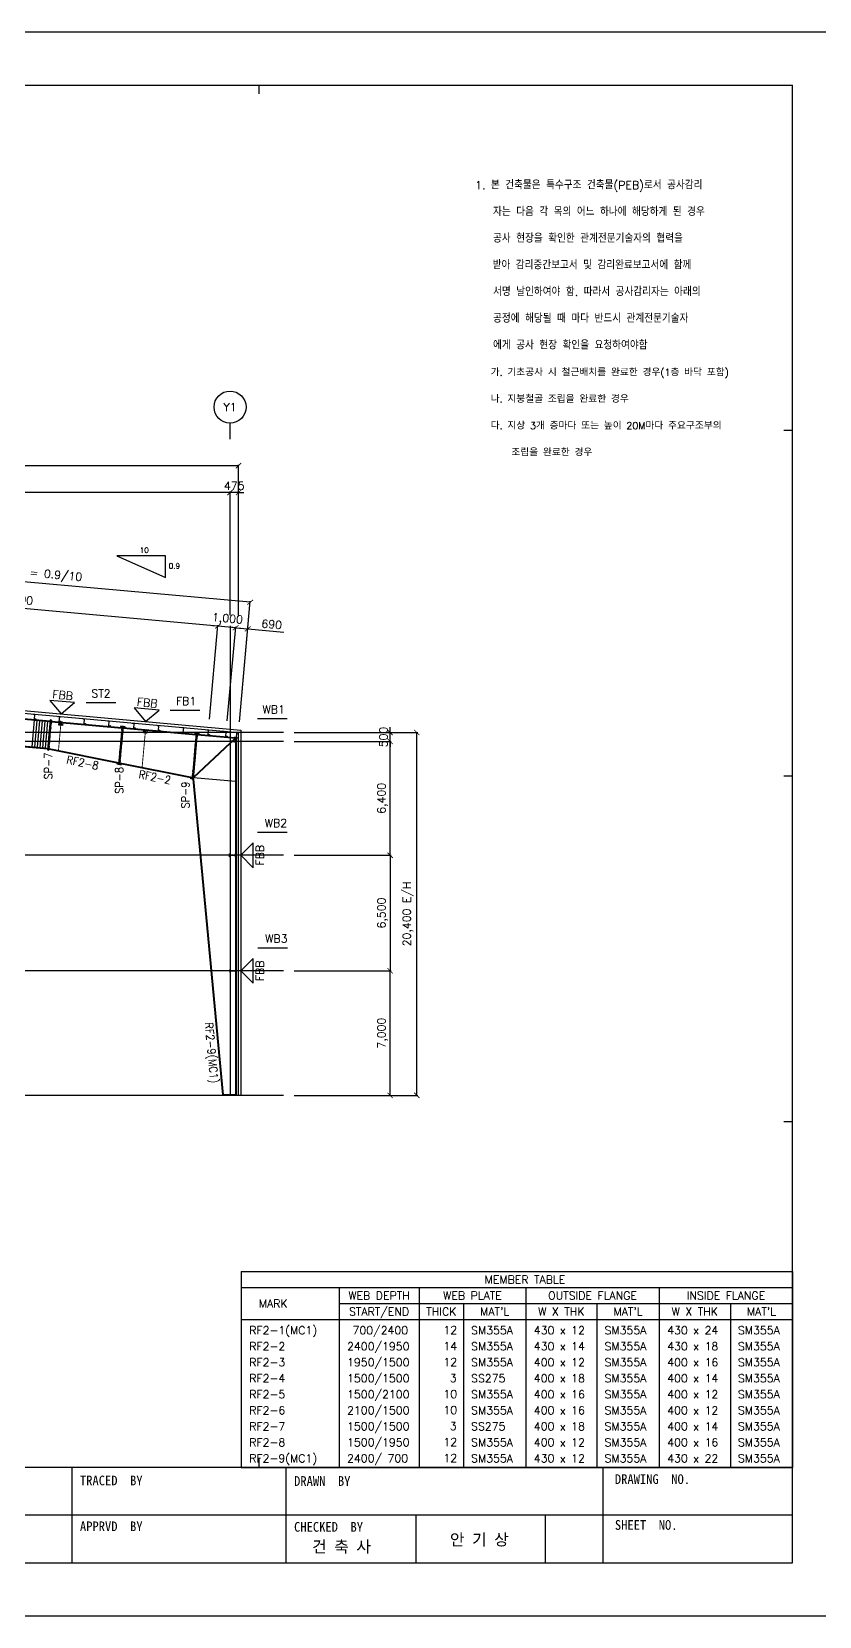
# Model space of a CAD drawing. Header units: metres. Extents: x -297536 to 1852864, y -630451 to -422551.
# Drawn here: x 1672684 to 1716964, y -511651 to -422551 of the extents above; entities that cross this region are included whole.
import ezdxf
from ezdxf.enums import TextEntityAlignment as Align

# ---------------------------------------------------------------- set-up
doc = ezdxf.new("R2010")
doc.units = ezdxf.units.M
doc.header["$LTSCALE"] = 700
for name, pattern in [('CEN', [62, 60, -1, 0, -1]), ('CENTER', [50.8, 31.75, -6.35, 6.35, -6.35]), ('CONTIN', [0])]:
    doc.linetypes.add(name, pattern=pattern)
for name, color, linetype in [('1', 1, 'CENTER'), ('10', 10, 'CONTIN'), ('14', 7, 'CONTIN'), ('26', 7, 'CONTIN'), ('3', 3, 'CONTIN'), ('beam', 7, 'Continuous'), ('bl', 3, 'Continuous'), ('CEN', 152, 'CEN'), ('DIM', 7, 'Continuous'), ('HID', 251, 'Continuous'), ('SYM', 7, 'Continuous'), ('TEX', 3, 'Continuous'), ('된장공장-1$0$FORM', 2, 'Continuous'), ('된장공장-1$0$WID', 4, 'Continuous')]:
    doc.layers.add(name, color=color, linetype=linetype)
doc.styles.add('HGTXT', font='romans.shx', dxfattribs={"bigfont": 'WHGTXT.shx'})
doc.styles.add('SIMPLEX', font='SIMPLEX')
doc.styles.add('WHGTXT', font='romans.shx', dxfattribs={"bigfont": 'WHGTXT.shx'})
doc.styles.add('된장공장-1$0$타이틀', font='GulimChe.ttf')
doc.dimstyles.new('KJ', dxfattribs={"dimscale": 700, "dimtxt": 1.5, "dimasz": 1, "dimexe": 0.18, "dimexo": 2, "dimgap": 0.5, "dimtad": 1, "dimdec": 0, "dimzin": 0, "dimdsep": 46, "dimlunit": 6, "dimtxsty": 'HGTXT', "dimblk": 'ARCHTICK', "dimcen": 0.09, "dimclrt": 3, "dimadec": 0, "dimazin": 0, "dimtfac": 1, "dimtdec": 0, "dimtix": 1, "dimtmove": 0, "dimatfit": 0, "dimldrblk": 'OBLIQUE', "dimfxl": 1, "dimtolj": 1, "dimtzin": 0, "dimarcsym": 0})

# ---------------------------------------------------------------- blocks, each defined once
blk = doc.blocks.new('_ArchTick')
at = {"color": 0, "linetype": 'ByBlock', "const_width": 0.15}
blk.add_lwpolyline([(-0.5, -0.5), (0.5, 0.5)], dxfattribs=at)
blk = doc.blocks.new('*D756')
at = {"layer": 'Defpoints', "color": 0, "transparency": 16777216}
for p in [(1683834, -448458), (1683834, -455958), (1684309, -455958)]:
    blk.add_point(p, dxfattribs=at)
at = {"layer": 'DIM', "color": 0, "lineweight": -2, "transparency": 16777216}
for p, q in [((1683834, -448458), (1683534, -448458)), ((1683834, -455358), (1683834, -448404)), ((1684309, -448458), (1683834, -448458)), ((1684309, -455358), (1684309, -448404)), ((1684309, -448458), (1684609, -448458))]:
    blk.add_line(p, q, dxfattribs=at)
at = {"layer": 'DIM', "color": 0, "lineweight": -2, "transparency": 16777216, "xscale": 300, "yscale": 300, "zscale": 300}
blk.add_blockref('_ArchTick', (1683834, -448458), dxfattribs=at)
at = {"layer": 'DIM', "color": 0, "lineweight": -2, "transparency": 16777216, "xscale": 300, "yscale": 300, "zscale": 300, "rotation": 180}
blk.add_blockref('_ArchTick', (1684309, -448458), dxfattribs=at)
at = {"layer": 'DIM', "color": 3, "transparency": 16777216, "insert": (1684072, -448083), "char_height": 450, "attachment_point": 5, "style": 'HGTXT'}
blk.add_mtext('\\A1;475', dxfattribs=at)
blk = doc.blocks.new('_Oblique')
at = {"color": 0, "linetype": 'ByBlock', "lineweight": -2}
blk.add_line((-0.5, -0.5), (0.5, 0.5), dxfattribs=at)
blk = doc.blocks.new('*D757')
at = {"layer": 'Defpoints', "color": 0, "transparency": 16777216}
for p in [(1655334, -448458), (1655334, -455958), (1683834, -455958)]:
    blk.add_point(p, dxfattribs=at)
at = {"layer": 'DIM', "color": 0, "lineweight": -2, "transparency": 16777216}
for p, q in [((1655334, -455358), (1655334, -448404)), ((1683834, -448458), (1655334, -448458)), ((1683834, -455358), (1683834, -448404))]:
    blk.add_line(p, q, dxfattribs=at)
at = {"layer": 'DIM', "color": 0, "lineweight": -2, "transparency": 16777216, "xscale": 300, "yscale": 300, "zscale": 300, "rotation": 180}
blk.add_blockref('_ArchTick', (1655334, -448458), dxfattribs=at)
at = {"layer": 'DIM', "color": 0, "lineweight": -2, "transparency": 16777216, "xscale": 300, "yscale": 300, "zscale": 300}
blk.add_blockref('_ArchTick', (1683834, -448458), dxfattribs=at)
at = {"layer": 'DIM', "color": 3, "transparency": 16777216, "insert": (1669584, -448040), "char_height": 450, "attachment_point": 5, "style": 'HGTXT'}
blk.add_mtext('\\A1;28,500', dxfattribs=at)
blk = doc.blocks.new('*D760')
at = {"layer": 'Defpoints', "color": 0, "transparency": 16777216}
for p in [(1627359, -446958), (1627359, -455958), (1684309, -455958)]:
    blk.add_point(p, dxfattribs=at)
at = {"layer": 'DIM', "color": 0, "lineweight": -2, "transparency": 16777216}
for p, q in [((1627359, -455358), (1627359, -446904)), ((1684309, -446958), (1627359, -446958)), ((1684309, -455358), (1684309, -446904))]:
    blk.add_line(p, q, dxfattribs=at)
at = {"layer": 'DIM', "color": 0, "lineweight": -2, "transparency": 16777216, "xscale": 300, "yscale": 300, "zscale": 300, "rotation": 180}
blk.add_blockref('_ArchTick', (1627359, -446958), dxfattribs=at)
at = {"layer": 'DIM', "color": 0, "lineweight": -2, "transparency": 16777216, "xscale": 300, "yscale": 300, "zscale": 300}
blk.add_blockref('_ArchTick', (1684309, -446958), dxfattribs=at)
at = {"layer": 'DIM', "color": 3, "transparency": 16777216, "insert": (1655834, -446540), "char_height": 450, "attachment_point": 5, "style": 'HGTXT'}
blk.add_mtext('\\A1;\\A1;56,950 OUT TO OUT OF STEEL', dxfattribs=at)
blk = doc.blocks.new('*D761')
at = {"layer": 'Defpoints', "color": 0, "transparency": 16777216}
for p in [(1686834, -475358), (1692834, -475358), (1686834, -482358)]:
    blk.add_point(p, dxfattribs=at)
at = {"layer": 'DIM', "color": 0, "lineweight": -2, "transparency": 16777216}
for p, q in [((1687434, -475358), (1692888, -475358)), ((1692834, -482358), (1692834, -475358)), ((1687434, -482358), (1692888, -482358))]:
    blk.add_line(p, q, dxfattribs=at)
at = {"layer": 'DIM', "color": 0, "lineweight": -2, "transparency": 16777216, "xscale": 300, "yscale": 300, "zscale": 300}
for p, rotation in [((1692834, -475358), 90), ((1692834, -482358), 270)]:
    blk.add_blockref('_ArchTick', p, dxfattribs=dict(at, rotation=rotation))
at = {"layer": 'DIM', "color": 3, "transparency": 16777216, "insert": (1692416, -478858), "char_height": 450, "attachment_point": 5, "rotation": 90, "style": 'HGTXT'}
blk.add_mtext('\\A1;7,000', dxfattribs=at)
blk = doc.blocks.new('*D762')
at = {"layer": 'Defpoints', "color": 0, "transparency": 16777216}
for p in [(1686834, -461958), (1694334, -461958), (1686834, -482358)]:
    blk.add_point(p, dxfattribs=at)
at = {"layer": 'DIM', "color": 0, "lineweight": -2, "transparency": 16777216}
for p, q in [((1687434, -461958), (1694388, -461958)), ((1694334, -482358), (1694334, -461958)), ((1687434, -482358), (1694388, -482358))]:
    blk.add_line(p, q, dxfattribs=at)
at = {"layer": 'DIM', "color": 0, "lineweight": -2, "transparency": 16777216, "xscale": 300, "yscale": 300, "zscale": 300}
for p, rotation in [((1694334, -461958), 90), ((1694334, -482358), 270)]:
    blk.add_blockref('_ArchTick', p, dxfattribs=dict(at, rotation=rotation))
at = {"layer": 'DIM', "color": 3, "transparency": 16777216, "insert": (1693841, -472158), "char_height": 450, "attachment_point": 5, "rotation": 90, "style": 'HGTXT'}
blk.add_mtext('\\A1;20,400 E/H', dxfattribs=at)
blk = doc.blocks.new('*D763')
at = {"layer": 'Defpoints', "color": 0, "transparency": 16777216}
for p in [(1686834, -468858), (1686834, -475358), (1692834, -475358)]:
    blk.add_point(p, dxfattribs=at)
at = {"layer": 'DIM', "color": 0, "lineweight": -2, "transparency": 16777216}
for p, q in [((1687434, -468858), (1692888, -468858)), ((1692834, -468858), (1692834, -475358)), ((1687434, -475358), (1692888, -475358))]:
    blk.add_line(p, q, dxfattribs=at)
at = {"layer": 'DIM', "color": 0, "lineweight": -2, "transparency": 16777216, "xscale": 300, "yscale": 300, "zscale": 300}
for p, rotation in [((1692834, -468858), 90), ((1692834, -475358), 270)]:
    blk.add_blockref('_ArchTick', p, dxfattribs=dict(at, rotation=rotation))
at = {"layer": 'DIM', "color": 3, "transparency": 16777216, "insert": (1692416, -472108), "char_height": 450, "attachment_point": 5, "rotation": 90, "style": 'HGTXT'}
blk.add_mtext('\\A1;6,500', dxfattribs=at)
blk = doc.blocks.new('*D764')
at = {"layer": 'Defpoints', "color": 0, "transparency": 16777216}
for p in [(1686834, -462458), (1692834, -462458), (1686834, -468858)]:
    blk.add_point(p, dxfattribs=at)
at = {"layer": 'DIM', "color": 0, "lineweight": -2, "transparency": 16777216}
for p, q in [((1687434, -462458), (1692888, -462458)), ((1692834, -468858), (1692834, -462458)), ((1687434, -468858), (1692888, -468858))]:
    blk.add_line(p, q, dxfattribs=at)
at = {"layer": 'DIM', "color": 0, "lineweight": -2, "transparency": 16777216, "xscale": 300, "yscale": 300, "zscale": 300}
for p, rotation in [((1692834, -462458), 90), ((1692834, -468858), 270)]:
    blk.add_blockref('_ArchTick', p, dxfattribs=dict(at, rotation=rotation))
at = {"layer": 'DIM', "color": 3, "transparency": 16777216, "insert": (1692416, -465658), "char_height": 450, "attachment_point": 5, "rotation": 90, "style": 'HGTXT'}
blk.add_mtext('\\A1;6,400', dxfattribs=at)
blk = doc.blocks.new('ZCOL')
for p, q in [((10.2, 0), (0, 0)), ((0, 0), (0, -25.4)), ((10.2, -2.5), (10.2, 0)), ((-10.2, -25.4), (-10.2, -22.9)), ((0, -25.4), (-10.2, -25.4))]:
    blk.add_line(p, q)
blk = doc.blocks.new('*D783')
at = {"layer": 'Defpoints', "color": 0, "transparency": 16777216}
for p in [(1656658, -453592), (1656133, -459422), (1682626, -461807)]:
    blk.add_point(p, dxfattribs=at)
at = {"layer": 'DIM', "color": 0, "lineweight": -2, "transparency": 16777216}
for p, q in [((1656187, -458825), (1656663, -453538)), ((1683151, -455977), (1656658, -453592)), ((1682680, -461209), (1683156, -455923))]:
    blk.add_line(p, q, dxfattribs=at)
at = {"layer": 'DIM', "color": 0, "lineweight": -2, "transparency": 16777216, "xscale": 300, "yscale": 300, "zscale": 300}
for p, rotation in [((1656658, -453592), 174.8572354431005), ((1683151, -455977), 354.8572354431006)]:
    blk.add_blockref('_ArchTick', p, dxfattribs=dict(at, rotation=rotation))
at = {"layer": 'DIM', "color": 3, "transparency": 16777216, "insert": (1669942, -454368), "char_height": 450, "attachment_point": 5, "rotation": 354.85724, "style": 'HGTXT'}
blk.add_mtext('\\A1;19@1,400=26,600', dxfattribs=at)
blk = doc.blocks.new('*D784')
at = {"layer": 'Defpoints', "color": 0, "transparency": 16777216}
for p in [(1683151, -455977), (1682626, -461807), (1683622, -461896)]:
    blk.add_point(p, dxfattribs=at)
at = {"layer": 'DIM', "color": 0, "lineweight": -2, "transparency": 16777216}
for p, q in [((1682680, -461209), (1683156, -455923)), ((1683151, -455977), (1682852, -455950)), ((1684147, -456066), (1683151, -455977)), ((1683676, -461299), (1684152, -456012)), ((1684147, -456066), (1684446, -456093))]:
    blk.add_line(p, q, dxfattribs=at)
at = {"layer": 'DIM', "color": 0, "lineweight": -2, "transparency": 16777216, "xscale": 300, "yscale": 300, "zscale": 300}
for p, rotation in [((1683151, -455977), 354.8572354431006), ((1684147, -456066), 174.8572354431005)]:
    blk.add_blockref('_ArchTick', p, dxfattribs=dict(at, rotation=rotation))
at = {"layer": 'DIM', "color": 3, "transparency": 16777216, "insert": (1683686, -455605), "char_height": 450, "attachment_point": 5, "rotation": 354.85724, "style": 'HGTXT'}
blk.add_mtext('\\A1;1,000', dxfattribs=at)
blk = doc.blocks.new('*D785')
at = {"layer": 'Defpoints', "color": 0, "transparency": 16777216}
for p in [(1684834, -456128), (1683622, -461896), (1684309, -461958)]:
    blk.add_point(p, dxfattribs=at)
at = {"layer": 'DIM', "color": 0, "lineweight": -2, "transparency": 16777216}
for p, q in [((1683676, -461299), (1684152, -456012)), ((1684147, -456066), (1683848, -456039)), ((1684147, -456066), (1684834, -456128)), ((1684363, -461361), (1684839, -456074)), ((1684834, -456128), (1686862, -456311))]:
    blk.add_line(p, q, dxfattribs=at)
at = {"layer": 'DIM', "color": 0, "lineweight": -2, "transparency": 16777216, "xscale": 300, "yscale": 300, "zscale": 300}
for p, rotation in [((1684147, -456066), 354.8572354431006), ((1684834, -456128), 174.8572354431005)]:
    blk.add_blockref('_ArchTick', p, dxfattribs=dict(at, rotation=rotation))
at = {"layer": 'DIM', "color": 3, "transparency": 16777216, "insert": (1686180, -455873), "char_height": 450, "attachment_point": 5, "rotation": 354.85724, "style": 'HGTXT'}
blk.add_mtext('\\A1;690', dxfattribs=at)
blk = doc.blocks.new('*D786')
at = {"layer": 'Defpoints', "color": 0, "transparency": 16777216}
for p in [(1656493, -452071), (1655834, -459395), (1684309, -461958)]:
    blk.add_point(p, dxfattribs=at)
at = {"layer": 'DIM', "color": 0, "lineweight": -2, "transparency": 16777216}
for p, q in [((1655888, -458798), (1656498, -452018)), ((1684968, -454634), (1656493, -452071)), ((1684363, -461361), (1684973, -454580))]:
    blk.add_line(p, q, dxfattribs=at)
at = {"layer": 'DIM', "color": 0, "lineweight": -2, "transparency": 16777216, "xscale": 300, "yscale": 300, "zscale": 300}
for p, rotation in [((1656493, -452071), 174.8572354431005), ((1684968, -454634), 354.8572354431006)]:
    blk.add_blockref('_ArchTick', p, dxfattribs=dict(at, rotation=rotation))
at = {"layer": 'DIM', "color": 3, "transparency": 16777216, "insert": (1670775, -452862), "char_height": 450, "attachment_point": 5, "rotation": 354.85724, "style": 'HGTXT'}
blk.add_mtext('\\A1;\\A1;28,590 ROOF SLOPE = 0.9/10', dxfattribs=at)
blk = doc.blocks.new('MARKER')
at = {"color": 3}
for p, q in [((584.404724, 584.404724), (-584.40472, 584.404724)), ((-584.40472, 584.404724), (0, 0)), ((0, 0), (584.404724, 584.404724))]:
    blk.add_line(p, q, dxfattribs=at)
blk = doc.blocks.new('*D883')
at = {"layer": 'Defpoints', "color": 0, "transparency": 16777216}
for p in [(1686834, -461958), (1692834, -461958), (1686834, -462458)]:
    blk.add_point(p, dxfattribs=at)
at = {"layer": 'DIM', "color": 0, "lineweight": -2, "transparency": 16777216}
for p, q in [((1687434, -461958), (1692888, -461958)), ((1692834, -461958), (1692834, -461658)), ((1692834, -462458), (1692834, -461958)), ((1687434, -462458), (1692888, -462458)), ((1692834, -462458), (1692834, -462758))]:
    blk.add_line(p, q, dxfattribs=at)
at = {"layer": 'DIM', "color": 0, "lineweight": -2, "transparency": 16777216, "xscale": 300, "yscale": 300, "zscale": 300}
for p, rotation in [((1692834, -461958), 270), ((1692834, -462458), 90)]:
    blk.add_blockref('_ArchTick', p, dxfattribs=dict(at, rotation=rotation))
at = {"layer": 'DIM', "color": 3, "transparency": 16777216, "insert": (1692459, -462208), "char_height": 450, "attachment_point": 5, "rotation": 90, "style": 'HGTXT'}
blk.add_mtext('\\A1;500', dxfattribs=at)
blk = doc.blocks.new('Form01')
at = {"ltscale": 0.015}
blk.add_lwpolyline([(0, 0), (420, 0), (420, -297), (0, -297)], close=True, dxfattribs=at)
at = {"layer": '된장공장-1$0$FORM', "color": 4, "ltscale": 250}
for p, q in [((410, -269.1), (10, -269.1)), ((274.94, -269.1), (274.94, -287)), ((315, -269.1), (315, -287)), ((374.46, -269.1), (374.46, -287)), ((410, -278.04), (115, -278.04)), ((339.37, -278.04), (339.37, -287)), ((363.64, -278.04), (363.64, -287))]:
    blk.add_line(p, q, dxfattribs=at)
at = {"layer": '된장공장-1$0$WID', "ltscale": 250}
for p, q in [((10, -10), (410, -10)), ((310, -11.62), (310, -10)), ((410, -287), (410, -10)), ((410, -74.77), (408.38, -74.77)), ((410, -139.55), (408.38, -139.55)), ((410, -204.32), (408.38, -204.32)), ((310, -269.1), (310, -267.47)), ((10, -287), (410, -287))]:
    blk.add_line(p, q, dxfattribs=at)
at = {"layer": '된장공장-1$0$FORM', "color": 7, "ltscale": 250, "style": '된장공장-1$0$타이틀'}
for s, height, p in [('TRACED  BY', 1.817, (276.44, -272.45)), ('DRAWN  BY', 1.817, (316.57, -272.55)), ('DRAWING  NO.', 1.8172, (376.69, -272.2)), ('SHEET  NO.', 1.817, (376.69, -280.79)), ('APPRVD  BY', 1.817, (276.44, -281.04)), ('CHECKED  BY', 1.8172, (316.57, -281.15)), ('안 기 상', 2.181, (345.77, -283.7)), ('건 축 사', 2.181, (319.95, -285.03))]:
    blk.add_text(s, height=height, dxfattribs=at).set_placement(p)

msp = doc.modelspace()

# ---------------------------------------------------------------- linework, layer by layer
for p, q in [((1684464.2, -492266.9), (1684464.2, -503279.4)), ((1684464.2, -492266.9), (1715464.2, -492266.9)), ((1715464.2, -492266.9), (1715464.2, -503279.4)), ((1684464.2, -493166.9), (1715464.2, -493166.9)), ((1684464.2, -493166.9), (1684464.2, -503279.4)), ((1684464.2, -493166.9), (1684464.2, -503279.4)), ((1684464.2, -493166.9), (1684464.2, -503279.4)), ((1689964.2, -493166.9), (1689964.2, -503279.4)), ((1689964.2, -494066.9), (1715464.2, -494066.9)), ((1684464.2, -494966.9), (1715464.2, -494966.9)), ((1684464.2, -503279.4), (1715464.2, -503279.4)), ((1684464.2, -503279.4), (1715464.2, -503279.4))]:
    msp.add_line(p, q)
at = {"color": 7}
for p, q in [((1694464.2, -493166.9), (1694464.2, -503279.4)), ((1700464.2, -493166.9), (1700464.2, -503279.4)), ((1707964.2, -493166.9), (1707964.2, -503279.4)), ((1696964.2, -494066.9), (1696964.2, -503279.4)), ((1704464.2, -494066.9), (1704464.2, -503279.4)), ((1711964.2, -494066.9), (1711964.2, -503279.4))]:
    msp.add_line(p, q, dxfattribs=at)
msp.add_lwpolyline([(1680209.4, -452021.8), (1677475.1, -452021.8), (1677475.1, -452021.8), (1680209.4, -453241.4)], close=True)
at = {"const_width": 50}
for points in [[(1674316.4, -461560.9), (1674190.7, -462957)], [(1679066.4, -461988.4), (1678893.6, -463907.7)], [(1683809.3, -468858.2), (1682178, -468858.2)], [(1683834.3, -475358.2), (1682788.6, -475358.2)]]:
    msp.add_lwpolyline(points, dxfattribs=at)
at = {"layer": '1'}
for p, q in [((1662891.9, -460370.1), (1673722.5, -461344.9)), ((1662895.3, -460332.1), (1673725.9, -461306.9)), ((1673731, -461250), (1673579.5, -462933.7)), ((1673769, -461253.4), (1673617.4, -462937.1)), ((1673655.4, -462940.5), (1673806.9, -461256.8)), ((1673815.1, -461448.8), (1673688.6, -461437.4)), ((1673822, -461372.9), (1673695.5, -461361.6)), ((1673828.8, -461297), (1673702.3, -461285.7)), ((1673806.9, -461256.8), (1673731, -461250)), ((1673798.4, -461351.7), (1677756.2, -461707.9)), ((1673801.8, -461313.7), (1677759.6, -461670)), ((1662754, -461902), (1673584.6, -462876.8)), ((1662757.4, -461864), (1673588, -462838.8)), ((1673744.7, -462231.4), (1673618.2, -462220)), ((1673768.2, -461970.5), (1673641.7, -461959.1)), ((1673791.7, -461709.7), (1673665.2, -461698.3)), ((1677764.7, -461613), (1677572.8, -463744.9)), ((1677802.7, -461616.4), (1677610.8, -463748.3)), ((1677648.7, -463751.7), (1677840.6, -461619.9)), ((1677803.8, -462312.6), (1677677.3, -462301.2)), ((1677688.8, -461606.2), (1677683.7, -461663.1)), ((1677764.7, -461613), (1677688.8, -461606.2)), ((1677826.3, -462062.2), (1677699.8, -462050.8)), ((1677848.8, -461811.9), (1677722.3, -461800.5)), ((1677855.7, -461736), (1677729.2, -461724.6)), ((1677862.5, -461660.1), (1677736, -461648.7)), ((1677840.6, -461619.9), (1677764.7, -461613)), ((1677832.1, -461714.7), (1681923.4, -462083)), ((1677835.5, -461676.8), (1681926.8, -462045)), ((1677840.6, -461619.9), (1677916.5, -461626.7)), ((1677916.5, -461626.7), (1677911.4, -461683.6)), ((1681931.9, -461988.1), (1681699.7, -464568.2)), ((1681969.9, -461991.5), (1681737.7, -464571.6)), ((1681775.6, -464575), (1682007.8, -461994.9)), ((1684128.3, -462282.4), (1681784.8, -464462.2)), ((1684145.6, -462301), (1681802.1, -464480.8)), ((1681856, -461981.3), (1681850.9, -462038.2)), ((1681931.9, -461988.1), (1681856, -461981.3)), ((1681994, -462431.4), (1681867.6, -462420.1)), ((1682016, -462186.9), (1681889.6, -462175.5)), ((1682022.9, -462111), (1681896.4, -462099.7)), ((1682029.7, -462035.1), (1681903.2, -462023.8)), ((1682007.8, -461994.9), (1681931.9, -461988.1)), ((1681999.3, -462089.8), (1684146.2, -462283)), ((1682002.7, -462051.8), (1684309.3, -462259.4)), ((1682007.8, -461994.9), (1682083.7, -462001.8)), ((1682083.7, -462001.8), (1682078.6, -462058.7)), ((1684145.6, -462301), (1684128.3, -462282.4)), ((1684305.9, -462297.4), (1684146.2, -462283)), ((1684146.2, -462283), (1684146.2, -482320.1)), ((1684184.3, -462286.4), (1684184.3, -482320.1)), ((1684305.9, -462297.4), (1684309.3, -462259.4)), ((1673684.1, -462904.9), (1673557.6, -462893.5)), ((1673690.9, -462829), (1673564.4, -462817.6)), ((1673697.7, -462753.1), (1673571.3, -462741.7)), ((1673579.5, -462933.7), (1673655.4, -462940.5)), ((1673721.2, -462492.2), (1673594.7, -462480.8)), ((1673660.1, -462888.1), (1677578.3, -463684)), ((1673663.5, -462849.9), (1677581.8, -463645.8)), ((1677713.6, -463314), (1677587.2, -463302.6)), ((1677736.2, -463063.6), (1677609.7, -463052.2)), ((1677758.7, -462813.3), (1677632.2, -462801.9)), ((1677781.2, -462562.9), (1677654.7, -462551.5)), ((1681928, -463165), (1681801.5, -463153.6)), ((1681950, -462920.5), (1681823.5, -462909.1)), ((1681972, -462676), (1681845.5, -462664.6)), ((1677496.9, -463738.1), (1677503.2, -463668.8)), ((1677572.8, -463744.9), (1677496.9, -463738.1)), ((1677677.4, -463716.1), (1677551, -463704.7)), ((1677684.3, -463640.2), (1677557.8, -463628.8)), ((1677691.1, -463564.3), (1677564.6, -463552.9)), ((1677572.8, -463744.9), (1677648.7, -463751.7)), ((1677648.7, -463751.7), (1677724.6, -463758.6)), ((1677653.5, -463699.1), (1681705.2, -464507.4)), ((1677656.9, -463661), (1681708.6, -464469.2)), ((1677724.6, -463758.6), (1677728.6, -463714.1)), ((1681840, -464143), (1681713.5, -464131.6)), ((1681862, -463898.5), (1681735.5, -463887.1)), ((1681884, -463654), (1681757.5, -463642.6)), ((1681906, -463409.5), (1681779.5, -463398.1)), ((1681623.8, -464561.3), (1681630, -464492.4)), ((1681699.7, -464568.2), (1681623.8, -464561.3)), ((1681804.3, -464539.3), (1681677.8, -464527.9)), ((1681811.2, -464463.4), (1681684.7, -464452)), ((1681818, -464387.5), (1681691.5, -464376.2)), ((1681699.7, -464568.2), (1681775.6, -464575)), ((1681737, -464571.5), (1683404.4, -482320.1)), ((1681775.6, -464575), (1683442.6, -482320.1)), ((1684141, -464717.7), (1681781.9, -464505.4)), ((1681784.2, -464480.1), (1684143.2, -464692.4)), ((1681784.8, -464462.2), (1681802.1, -464480.8)), ((1684143.2, -464692.4), (1684141, -464717.7)), ((1684184.3, -482320.1), (1683404.4, -482320.1)), ((1683404.4, -482358.2), (1683404.4, -482320.1)), ((1683404.4, -482320.1), (1684184.3, -482320.1)), ((1684184.3, -482358.2), (1683404.4, -482358.2)), ((1684184.3, -482320.1), (1684184.3, -482358.2))]:
    msp.add_line(p, q, dxfattribs=at)
at = {"layer": 'beam'}
for points in [[(1674416, -461569.8), (1674216.8, -461551.9), (1674234.7, -461352.7), (1674433.9, -461370.6)], [(1674411.9, -461564.9), (1674221.7, -461547.8), (1674238.8, -461357.6), (1674429, -461374.7)], [(1679166, -461997.3), (1678966.8, -461979.4), (1678984.7, -461780.2), (1679183.9, -461798.1)], [(1679161.9, -461992.5), (1678971.7, -461975.3), (1678988.8, -461785.1), (1679179, -461802.2)]]:
    msp.add_lwpolyline(points, close=True, dxfattribs=at)
for points in [[(1683859.3, -462533.2), (1683859.3, -462383.2), (1683868.3, -462383.2), (1683868.3, -462441.9, 0.4142136), (1683881.3, -462454.9), (1684137.3, -462454.9, 0.4142136), (1684150.3, -462441.9), (1684150.3, -462383.2), (1684159.3, -462383.2), (1684159.3, -462533.2), (1684150.3, -462533.2), (1684150.3, -462474.4, 0.4142136), (1684137.3, -462461.4), (1683881.3, -462461.4, 0.4142136), (1683868.3, -462474.4), (1683868.3, -462533.2)], [(1683809.3, -468945.7), (1683809.3, -468770.7), (1683820.3, -468770.7), (1683820.3, -468840.7, 0.4142136), (1683834.3, -468854.7), (1684134.3, -468854.7, 0.4142136), (1684148.3, -468840.7), (1684148.3, -468770.7), (1684159.3, -468770.7), (1684159.3, -468945.7), (1684148.3, -468945.7), (1684148.3, -468875.7, 0.4142136), (1684134.3, -468861.7), (1683834.3, -468861.7, 0.4142136), (1683820.3, -468875.7), (1683820.3, -468945.7)], [(1683834.3, -475445.7), (1683834.3, -475270.7), (1683845.3, -475270.7), (1683845.3, -475340.7, 0.4142136), (1683859.3, -475354.7), (1684159.3, -475354.7, 0.4142136), (1684173.3, -475340.7), (1684173.3, -475270.7), (1684184.3, -475270.7), (1684184.3, -475445.7), (1684173.3, -475445.7), (1684173.3, -475375.7, 0.4142136), (1684159.3, -475361.7), (1683859.3, -475361.7, 0.4142136), (1683845.3, -475375.7), (1683845.3, -475445.7)]]:
    msp.add_lwpolyline(points, format="xyb", close=True, dxfattribs=at)
at = {"layer": 'bl'}
for p, q in [((1655834.3, -459395.4), (1684309.3, -461958.2)), ((1684309.3, -482358.2), (1684309.3, -461958.2)), ((1684309.3, -482358.2), (1684309.3, -474333.2)), ((1684309.3, -482358.2), (1627359.3, -482358.2))]:
    msp.add_line(p, q, dxfattribs=at)
at = {"layer": 'CEN'}
for p, q in [((1683834.3, -455958.2), (1683834.3, -482358.2)), ((1674429, -461374.7), (1674221.7, -461547.8)), ((1674411.9, -461564.9), (1674238.8, -461357.6)), ((1686834.3, -461958.2), (1624834.3, -461958.2)), ((1679179, -461802.2), (1678971.7, -461975.3)), ((1679161.9, -461992.5), (1678988.8, -461785.1)), ((1686834.3, -462458.2), (1624834.3, -462458.2)), ((1686834.3, -468858.2), (1668499.5, -468858.2)), ((1686834.3, -475358.2), (1670041.8, -475358.2)), ((1686834.3, -482358.2), (1624834.3, -482358.2))]:
    msp.add_line(p, q, dxfattribs=at)
at = {"layer": 'DIM'}
for points in [[(1674433.9, -461370.6, 0, 150, 0), (1674779.4, -461082.2, 0, 0, 0), (1675750.7, -460271.3, 0, 0, 0)], [(1679159, -461795.9, 0, 150, 0), (1679504.5, -461507.5, 0, 0, 0), (1680475.8, -460696.5, 0, 0, 0)], [(1684159.3, -462383.2, 0, 150, 0), (1684477.5, -462065, 0, 0, 0), (1685372.3, -461170.2, 0, 0, 0)], [(1684159.3, -468770.7, 0, 150, 0), (1684477.5, -468452.5, 0, 0, 0), (1685372.3, -467557.7, 0, 0, 0)], [(1684184.3, -475270.7, 0, 150, 0), (1684502.5, -474952.5, 0, 0, 0), (1685397.3, -474057.7, 0, 0, 0)]]:
    msp.add_lwpolyline(points, format="xyseb", dxfattribs=at)
for points in [[(1675750.7, -460271.3), (1677417.9, -460271.3)], [(1680475.8, -460696.5), (1682143, -460696.5)], [(1685372.3, -461170.2), (1687039.4, -461170.2)], [(1685372.3, -467557.7), (1687039.4, -467557.7)], [(1685397.3, -474057.7), (1687064.4, -474057.7)]]:
    msp.add_lwpolyline(points, dxfattribs=at)
at = {"layer": 'HID'}
for p, q in [((1672826.2, -461264.2), (1672691.7, -462758.2)), ((1672975.6, -461277.6), (1672841.1, -462771.6)), ((1673125, -461291.1), (1672990.5, -462785)), ((1673274.4, -461304.5), (1673139.9, -462798.5)), ((1673423.8, -461318), (1673289.3, -462811.9)), ((1673573.2, -461331.4), (1673438.7, -462825.4))]:
    msp.add_line(p, q, dxfattribs=at)
msp.add_lwpolyline([(1627234.3, -482358.2), (1627234.3, -461818.8), (1655834.3, -459244.8), (1684434.3, -461818.8), (1684434.3, -482358.2)], dxfattribs=at)
at = {"layer": 'SYM'}
msp.add_line((1683834.3, -445458.2), (1683834.3, -444558.2), dxfattribs=at)
msp.add_circle((1683834.3, -443658.2), 900, dxfattribs=at)

# ---------------------------------------------------------------- block references
at = {"xscale": 300, "yscale": 300, "zscale": 300}
msp.add_blockref('Form01', (1592464.2, -422550.9), dxfattribs=at)
at = {"layer": '10', "yscale": -10.31102399899313, "zscale": -10.31102399899313}
for p, xscale, rotation in [((1672840.3, -461208.1), 7.999999999218805, 354.8572354421366), ((1674234.7, -461333.5), 7.999999999218805, 354.8572354421366), ((1675629, -461459), 7.999999999218805, 354.8572354421366), ((1677023.4, -461584.5), 7.999999999218805, 354.8572354421366), ((1678417.8, -461710), 7.999999999218805, 354.8572354421366), ((1679812.1, -461835.5), 7.999999999218805, 354.8572354421366), ((1681206.5, -461961), 7.999999999218805, 354.8572354421366), ((1682600.8, -462086.5), 7.999999999218805, 354.8572354421366), ((1683596.8, -462176.1), 7.999999999218805, 354.8572354421366), ((1684194.4, -462229.9), -7.999999999218807, 354.8572354421005)]:
    msp.add_blockref('ZCOL', p, dxfattribs=dict(at, xscale=xscale, rotation=rotation))
at = {"layer": '3', "xscale": 1.199999922606255, "yscale": 1.199999922606255, "zscale": 1.199999922606255}
for p, rotation in [((1674334.3, -460909.8), 354.8572354421163), ((1679084.3, -461337.3), 354.8572354421163), ((1684434.3, -468858.2), 270.0000000000001), ((1684434.3, -475358.2), 270)]:
    msp.add_blockref('MARKER', p, dxfattribs=dict(at, rotation=rotation))

# ---------------------------------------------------------------- texts
at = {"layer": '14', "color": 7, "style": 'SIMPLEX'}
for s, p in [('MEMBER TABLE', (1700414.2, -492716.9)), ('WEB PLATE', (1697464.2, -493616.9)), ('OUTSIDE FLANGE', (1704214.2, -493616.9)), ('THICK', (1695714.2, -494516.9)), ("MAT'L", (1698714.2, -494516.9)), ('W X THK', (1702464.2, -494516.9)), ("MAT'L", (1706214.2, -494516.9)), ('W X THK', (1709964.2, -494516.9))]:
    msp.add_text(s, height=450, dxfattribs=at).set_placement(p, align=Align.MIDDLE_CENTER)
at = {"layer": '14', "style": 'SIMPLEX'}
for s, p in [('WEB DEPTH', (1692214.2, -493616.9)), ('INSIDE FLANGE', (1711714.2, -493616.9)), ('MARK', (1686264.2, -494066.9)), ('START/END', (1692214.2, -494516.9)), ("MAT'L", (1713714.2, -494516.9))]:
    msp.add_text(s, height=450, dxfattribs=at).set_placement(p, align=Align.MIDDLE_CENTER)
at = {"layer": '26', "color": 7, "style": 'SIMPLEX'}
for s, p in [('RF2-1(MC1)', (1684914.2, -495929.4)), (' 700/2400', (1690414.2, -495929.4)), ('SM355A', (1697389.2, -495929.4)), ('430 x 12', (1700914.2, -495929.4)), ('SM355A', (1704889.2, -495929.4)), ('430 x 24', (1708414.2, -495929.4)), ('SM355A', (1697389.2, -496829.4)), ('430 x 14', (1700914.2, -496829.4)), ('SM355A', (1704889.2, -496829.4)), ('430 x 18', (1708414.2, -496829.4)), ('RF2-3', (1684914.2, -497729.4)), ('SM355A', (1697389.2, -497729.4)), ('400 x 12', (1700914.2, -497729.4)), ('SM355A', (1704889.2, -497729.4)), ('400 x 16', (1708414.2, -497729.4)), ('RF2-4', (1684914.2, -498629.4)), ('SS275', (1697389.2, -498629.4)), ('400 x 18', (1700914.2, -498629.4)), ('SM355A', (1704889.2, -498629.4)), ('400 x 14', (1708414.2, -498629.4)), ('RF2-5', (1684914.2, -499529.4)), ('SM355A', (1697389.2, -499529.4)), ('400 x 16', (1700914.2, -499529.4)), ('SM355A', (1704889.2, -499529.4)), ('400 x 12', (1708414.2, -499529.4)), ('RF2-6', (1684914.2, -500429.4)), ('SM355A', (1697389.2, -500429.4)), ('400 x 16', (1700914.2, -500429.4)), ('SM355A', (1704889.2, -500429.4)), ('400 x 12', (1708414.2, -500429.4)), ('RF2-7', (1684914.2, -501329.4)), ('SS275', (1697389.2, -501329.4)), ('400 x 18', (1700914.2, -501329.4)), ('SM355A', (1704889.2, -501329.4)), ('400 x 14', (1708414.2, -501329.4)), ('RF2-8', (1684914.2, -502229.4)), ('RF2-9(MC1)', (1684914.2, -503129.4)), ('SM355A', (1697389.2, -502229.4)), ('400 x 12', (1700914.2, -502229.4)), ('SM355A', (1704889.2, -502229.4)), ('400 x 16', (1708414.2, -502229.4)), ('SM355A', (1697389.2, -503129.4)), ('430 x 12', (1700914.2, -503129.4)), ('SM355A', (1704889.2, -503129.4)), ('430 x 22', (1708414.2, -503129.4))]:
    msp.add_text(s, height=450, dxfattribs=at).set_placement(p, align=Align.BOTTOM_LEFT)
for s, p in [('   12', (1695714.2, -495554.4)), ('   14', (1695714.2, -496454.4)), ('   12', (1695714.2, -497354.4)), ('    3', (1695714.2, -498254.4)), ('   10', (1695714.2, -499154.4)), ('   10', (1695714.2, -500054.4)), ('    3', (1695714.2, -500954.4)), ('   12', (1695714.2, -501854.4)), ('   12', (1695714.2, -502754.4))]:
    msp.add_text(s, height=450, dxfattribs=at).set_placement(p, align=Align.MIDDLE_CENTER)
at = {"layer": '26', "style": 'SIMPLEX'}
for s, p in [('SM355A', (1712389.2, -495929.4)), ('RF2-2', (1684914.2, -496829.4)), ('2400/1950', (1690414.2, -496829.4)), ('SM355A', (1712389.2, -496829.4)), ('1950/1500', (1690414.2, -497729.4)), ('SM355A', (1712389.2, -497729.4)), ('1500/1500', (1690414.2, -498629.4)), ('SM355A', (1712389.2, -498629.4)), ('1500/2100', (1690414.2, -499529.4)), ('SM355A', (1712389.2, -499529.4)), ('2100/1500', (1690414.2, -500429.4)), ('SM355A', (1712389.2, -500429.4)), ('1500/1500', (1690414.2, -501329.4)), ('1500/1950', (1690414.2, -502229.4)), ('SM355A', (1712389.2, -501329.4)), ('2400/ 700', (1690414.2, -503129.4)), ('SM355A', (1712389.2, -502229.4)), ('SM355A', (1712389.2, -503129.4))]:
    msp.add_text(s, height=450, dxfattribs=at).set_placement(p, align=Align.BOTTOM_LEFT)
at = {"layer": '3', "style": 'SIMPLEX'}
for p in [(1674397.2, -460211.4), (1679147.2, -460638.9)]:
    msp.add_text('FBB', height=450, rotation=354.857235, dxfattribs=at).set_placement(p, align=Align.BOTTOM_CENTER)
for p in [(1685285.6, -468858.2), (1685285.6, -475358.2)]:
    msp.add_text('FBB', height=450, rotation=90, dxfattribs=at).set_placement(p, align=Align.TOP_CENTER)
at = {"layer": 'TEX', "color": 3, "style": 'WHGTXT'}
for s, height, p in [('1. 본 건축물은 특수구조 건축물(PEB)로서 공사감리', 450, (1697616.1, -431404.1)), ('   자는 다음 각 목의 어느 하나에 해당하게 된 경우', 450, (1697616.1, -432904.1)), ('   공사 현장을 확인한 관계전문기술자의 협력을 ', 450, (1697616.1, -434404.1)), ('   받아 감리중간보고서 및 감리완료보고서에 함께', 450, (1697594.3, -435904.1)), ('   서명 날인하여야 함. 따라서 공사감리자는 아래의 ', 450, (1697616.1, -437404.1)), ('   공정에 해당될 때 마다 반드시 관계전문기술자', 450, (1697616.1, -438904.1)), ('   에게 공사 현장 확인을 요청하여야함', 450, (1697616.1, -440404.1)), ('   가. 기초공사 시 철근배치를 완료한 경우(1층 바닥 포함)', 390, (1697616.1, -441904.1)), ('   나. 지붕철골 조립을 완료한 경우', 390, (1697616.1, -443404.1)), ('   다. 지상 3개 층마다 또는 높이 20M마다 주요구조부의 ', 390, (1697616.1, -444904.1)), ('       조립을 완료한 경우', 390, (1697616.1, -446404.1))]:
    msp.add_text(s, height=height, dxfattribs=at).set_placement(p)
at = {"layer": 'TEX', "style": 'WHGTXT'}
msp.add_text('Y1', height=450, dxfattribs=at).set_placement((1683834.3, -443658.2), align=Align.MIDDLE)
at = {"layer": 'TEX', "style": 'HGTXT'}
for s, p in [('10', (1679015.1, -451858.3)), ('0.9', (1680707.9, -452741.4))]:
    msp.add_text(s, height=300, dxfattribs=at).set_placement(p, align=Align.CENTER)
at = {"layer": 'TEX', "color": 3, "style": 'WHGTXT'}
for s, p in [('ST2', (1677122.2, -460121.3)), ('FB1', (1681933, -460546.5)), ('WB1', (1686915.2, -461020.2)), ('WB2', (1687043.7, -467407.7)), ('WB3', (1687068.7, -473907.7))]:
    msp.add_text(s, height=450, dxfattribs=at).set_placement(p, align=Align.BOTTOM_RIGHT)
at = {"layer": 'TEX', "color": 3, "style": 'WHGTXT', "width": 0.9}
for s, p in [('SP-7', (1673617.4, -463087.1)), ('SP-8', (1677610.8, -463898.3))]:
    msp.add_text(s, height=450, rotation=90, dxfattribs=at).set_placement(p, align=Align.MIDDLE_RIGHT)
for s, rotation, p in [('RF2-8', 348.516981, (1675589.9, -463433.1)), ('RF2-2', 348.718518, (1679650, -464250.4))]:
    msp.add_text(s, height=450, rotation=rotation, dxfattribs=at).set_placement(p, align=Align.TOP_CENTER)
msp.add_text('SP-9', height=450, rotation=90, dxfattribs=at).set_placement((1681099.7, -464718.2), align=Align.TOP_RIGHT)
msp.add_text('RF2-9(MC1)', height=450, rotation=275.366725, dxfattribs=at).set_placement((1682869.8, -478233.6), align=Align.TOP_LEFT)

# ---------------------------------------------------------------- dimensions: what is measured, and where the dimension line sits
at = {"layer": 'DIM'}
dim = msp.add_linear_dim(base=(1627359.3, -446958.2), p1=(1684309.3, -455958.2), p2=(1627359.3, -455958.2), text='\\A1;<> OUT TO OUT OF STEEL', dimstyle='KJ', override={"dimscale": 300, "dimtxsty": 'HGTXT', "dimldrblk": 'Oblique'}, dxfattribs=at)
dim.commit()
dim.dimension.update_dxf_attribs({"geometry": '*D760', "text_midpoint": (1655834.3, -446540.3)})
for base, p1, p2, override, picture, middle in [((1655334.3, -448458.2), (1683834.3, -455958.2), (1655334.3, -455958.2), {"dimscale": 300}, '*D757', (1669584.3, -448040.3)), ((1683834.3, -448458.2), (1684309.3, -455958.2), (1683834.3, -455958.2), {"dimscale": 300, "dimtxsty": 'HGTXT', "dimldrblk": 'Oblique'}, '*D756', (1684071.8, -448083.2))]:
    dim = msp.add_linear_dim(base=base, p1=p1, p2=p2, dimstyle='KJ', override=override, dxfattribs=at)
    dim.commit()
    dim.dimension.update_dxf_attribs({"geometry": picture, "text_midpoint": middle})
for base, p1, p2, angle, text, picture, middle in [((1656493.5, -452071.4), (1684309.3, -461958.2), (1655834.3, -459395.4), 354.857235, '\\A1;<> ROOF SLOPE = 0.9/10', '*D786', (1670775.2, -452861.9)), ((1656657.8, -453592.2), (1682626, -461806.7), (1656133.1, -459422.3), 354.857235, '19@1,400=<>', '*D783', (1669941.7, -454368.2)), ((1694334.3, -461958.2), (1686834.3, -482358.2), (1686834.3, -461958.2), 270, '<> E/H', '*D762', (1693841.5, -472158.2))]:
    dim = msp.add_linear_dim(base=base, p1=p1, p2=p2, angle=angle, text=text, dimstyle='KJ', override={"dimscale": 300, "dimtxsty": 'HGTXT', "dimldrblk": 'Oblique'}, dxfattribs=at)
    dim.commit()
    dim.dimension.update_dxf_attribs({"geometry": picture, "text_midpoint": middle})
for base, p1, p2, angle, picture, middle in [((1683150.7, -455976.6), (1683622, -461896.3), (1682626, -461806.7), 354.857235, '*D784', (1683686.2, -455605.2)), ((1692834.3, -461958.2), (1686834.3, -462458.2), (1686834.3, -461958.2), 90, '*D883', (1692459.3, -462208.2)), ((1692834.3, -462458.2), (1686834.3, -468858.2), (1686834.3, -462458.2), 270, '*D764', (1692416.5, -465658.2)), ((1692834.3, -475358.2), (1686834.3, -468858.2), (1686834.3, -475358.2), 90, '*D763', (1692416.5, -472108.2)), ((1692834.3, -475358.2), (1686834.3, -482358.2), (1686834.3, -475358.2), 270, '*D761', (1692416.5, -478858.2))]:
    dim = msp.add_linear_dim(base=base, p1=p1, p2=p2, angle=angle, dimstyle='KJ', override={"dimscale": 300, "dimtxsty": 'HGTXT', "dimldrblk": 'Oblique'}, dxfattribs=at)
    dim.commit()
    dim.dimension.update_dxf_attribs({"geometry": picture, "text_midpoint": middle})
dim = msp.add_linear_dim(base=(1684834, -456128.1), p1=(1683622, -461896.3), p2=(1684309.3, -461958.2), angle=174.857235, dimstyle='KJ', override={"dimscale": 300, "dimtxsty": 'HGTXT', "dimldrblk": 'Oblique'}, dxfattribs=at)
dim.commit()
dim.dimension.update_dxf_attribs({"geometry": '*D785', "text_midpoint": (1686146.6, -456246.2), "dimtype": 160})

doc.saveas('drawing.dxf')
